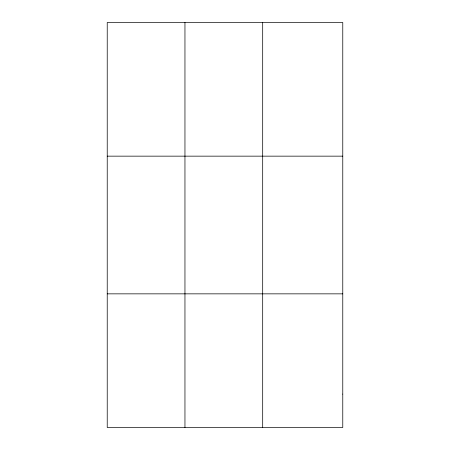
<?xml version="1.0" encoding="UTF-8"?>
<svg xmlns="http://www.w3.org/2000/svg" width="450" height="450" viewBox="0 0 450 450"><rect width="100%" height="100%" fill="white"/><g stroke="black" fill="none" stroke-linecap="round" stroke-linejoin="round"><path stroke-width="0.67" d="M184.956 22.5L184.956 427.5M262.688 22.5L262.688 427.5M107.229 156.15L342.771 156.15M107.229 293.85L342.771 293.85M342.771 394.088L342.771 427.5L107.229 427.5L107.229 22.5L342.771 22.5L342.771 394.088"/></g></svg>
